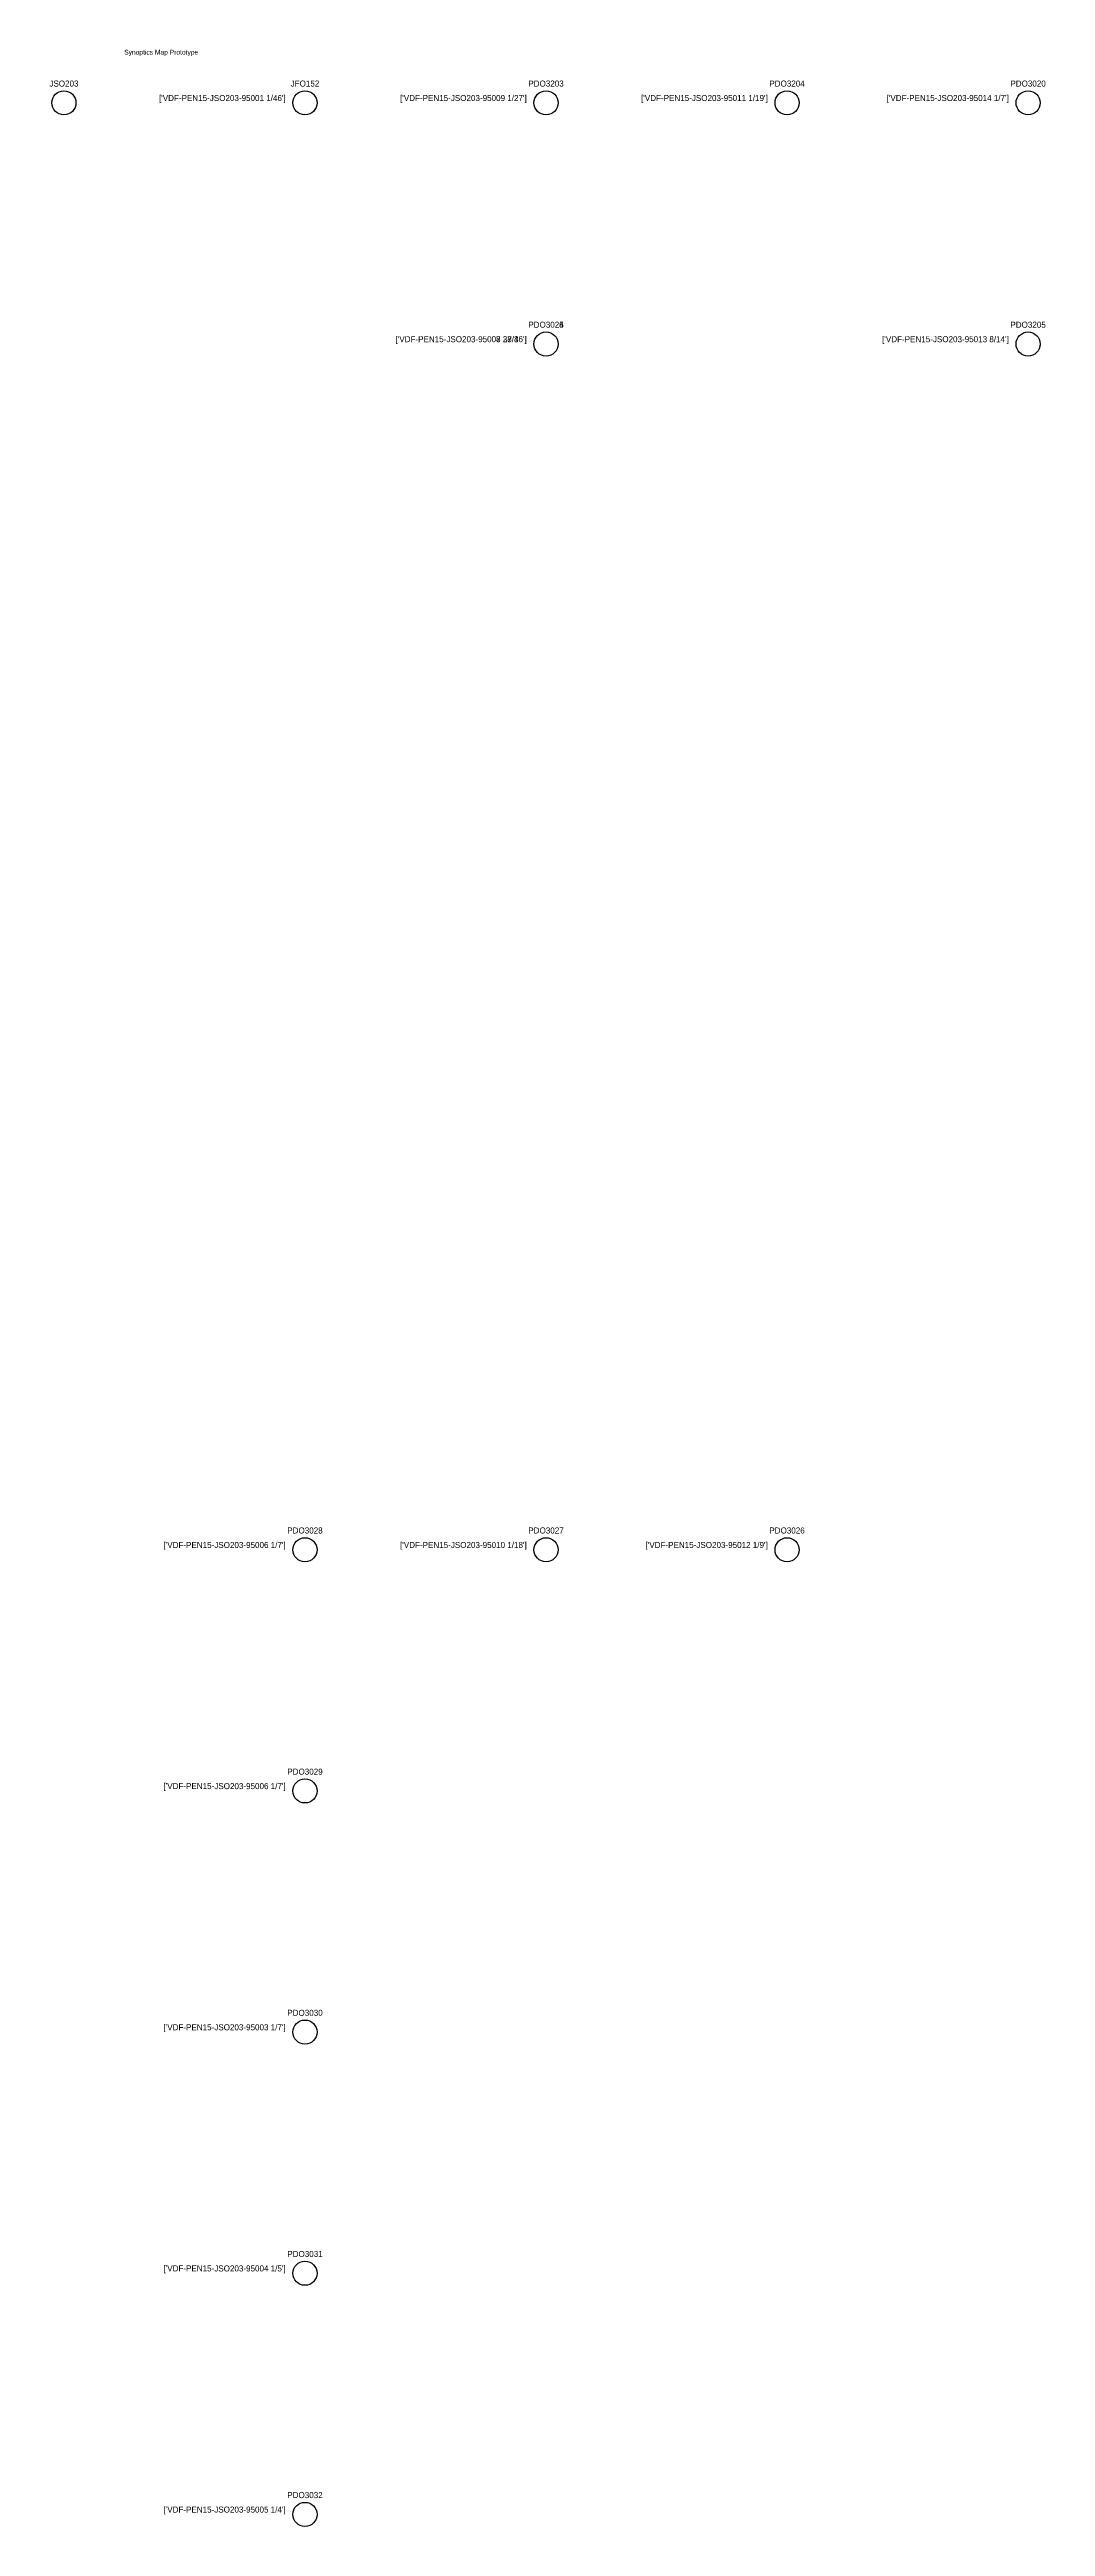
# Model space of a CAD drawing. Header units: metres. Extents: x -6 to 407, y -1005 to 22.
import ezdxf
from ezdxf.enums import TextEntityAlignment as Align

# ---------------------------------------------------------------- set-up
doc = ezdxf.new("R2010")
doc.units = ezdxf.units.M
doc.layers.add('SINOP_JSFO', color=30, linetype='Continuous')
doc.layers.add('SINOP_PDO', color=4, linetype='Continuous')

# ---------------------------------------------------------------- blocks, each defined once
blk = doc.blocks.new('JSO')
at = {"layer": 'SINOP_JSFO'}
blk.add_circle((0, 0), 0.5, dxfattribs=at)
blk = doc.blocks.new('PDO')
at = {"layer": 'SINOP_PDO'}
blk.add_circle((0, 0), 0.5, dxfattribs=at)
blk = doc.blocks.new('JFO')
at = {"layer": 'SINOP_JSFO'}
blk.add_circle((0, 0), 0.5, dxfattribs=at)

msp = doc.modelspace()

# ---------------------------------------------------------------- block references
at = {"layer": 'SINOP_JSFO'}
ref = msp.add_blockref('JSO', (0, 0), dxfattribs=dict(at, xscale=10, yscale=10))
ref.add_attrib('TIPO', 'JSO203', dxfattribs={"height": 2.5}).set_placement((0, 8), align=Align.MIDDLE_CENTER)
ref = msp.add_blockref('JFO', (100, 0), dxfattribs=dict(at, xscale=10, yscale=10))
ref.add_attrib('TIPO', 'JFO152', dxfattribs={"height": 2.5}).set_placement((100, 8), align=Align.MIDDLE_CENTER)
ref.add_attrib('CABO', "['VDF-PEN15-JSO203-95001 1/46']", dxfattribs={"height": 2.5}).set_placement((92, 0), align=Align.BOTTOM_RIGHT)
at = {"layer": 'SINOP_PDO'}
ref = msp.add_blockref('PDO', (200, 0), dxfattribs=dict(at, xscale=10, yscale=10))
ref.add_attrib('TIPO', 'PDO3203', dxfattribs={"height": 2.5}).set_placement((200, 8), align=Align.MIDDLE_CENTER)
ref.add_attrib('CABO', "['VDF-PEN15-JSO203-95009 1/27']", dxfattribs={"height": 2.5}).set_placement((192, 0), align=Align.BOTTOM_RIGHT)
ref = msp.add_blockref('PDO', (300, 0), dxfattribs=dict(at, xscale=10, yscale=10))
ref.add_attrib('TIPO', 'PDO3204', dxfattribs={"height": 2.5}).set_placement((300, 8), align=Align.MIDDLE_CENTER)
ref.add_attrib('CABO', "['VDF-PEN15-JSO203-95011 1/19']", dxfattribs={"height": 2.5}).set_placement((292, 0), align=Align.BOTTOM_RIGHT)
ref = msp.add_blockref('PDO', (400, 0), dxfattribs=dict(at, xscale=10, yscale=10))
ref.add_attrib('TIPO', 'PDO3020', dxfattribs={"height": 2.5}).set_placement((400, 8), align=Align.MIDDLE_CENTER)
ref.add_attrib('CABO', "['VDF-PEN15-JSO203-95014 1/7']", dxfattribs={"height": 2.5}).set_placement((392, 0), align=Align.BOTTOM_RIGHT)
ref = msp.add_blockref('PDO', (200, -100), dxfattribs=dict(at, xscale=10, yscale=10))
ref.add_attrib('TIPO', 'PDO3024', dxfattribs={"height": 2.5}).set_placement((200, -92), align=Align.MIDDLE_CENTER)
ref.add_attrib('CABO', "['VDF-PEN15-JSO203-95008 28/36']", dxfattribs={"height": 2.5}).set_placement((192, -100), align=Align.BOTTOM_RIGHT)
ref = msp.add_blockref('PDO', (200, -100), dxfattribs=dict(at, xscale=10, yscale=10))
ref.add_attrib('TIPO', 'PDO3025', dxfattribs={"height": 2.5}).set_placement((200, -92), align=Align.MIDDLE_CENTER)
ref.add_attrib('CABO', "['VDF-PEN15-JSO203-95007 37/46']", dxfattribs={"height": 2.5}).set_placement((192, -100), align=Align.BOTTOM_RIGHT)
ref = msp.add_blockref('PDO', (400, -100), dxfattribs=dict(at, xscale=10, yscale=10))
ref.add_attrib('TIPO', 'PDO3205', dxfattribs={"height": 2.5}).set_placement((400, -92), align=Align.MIDDLE_CENTER)
ref.add_attrib('CABO', "['VDF-PEN15-JSO203-95013 8/14']", dxfattribs={"height": 2.5}).set_placement((392, -100), align=Align.BOTTOM_RIGHT)
ref = msp.add_blockref('PDO', (100, -600), dxfattribs=dict(at, xscale=10, yscale=10))
ref.add_attrib('TIPO', 'PDO3028', dxfattribs={"height": 2.5}).set_placement((100, -592), align=Align.MIDDLE_CENTER)
ref.add_attrib('CABO', "['VDF-PEN15-JSO203-95006 1/7']", dxfattribs={"height": 2.5}).set_placement((92, -600), align=Align.BOTTOM_RIGHT)
ref = msp.add_blockref('PDO', (200, -600), dxfattribs=dict(at, xscale=10, yscale=10))
ref.add_attrib('TIPO', 'PDO3027', dxfattribs={"height": 2.5}).set_placement((200, -592), align=Align.MIDDLE_CENTER)
ref.add_attrib('CABO', "['VDF-PEN15-JSO203-95010 1/18']", dxfattribs={"height": 2.5}).set_placement((192, -600), align=Align.BOTTOM_RIGHT)
ref = msp.add_blockref('PDO', (300, -600), dxfattribs=dict(at, xscale=10, yscale=10))
ref.add_attrib('TIPO', 'PDO3026', dxfattribs={"height": 2.5}).set_placement((300, -592), align=Align.MIDDLE_CENTER)
ref.add_attrib('CABO', "['VDF-PEN15-JSO203-95012 1/9']", dxfattribs={"height": 2.5}).set_placement((292, -600), align=Align.BOTTOM_RIGHT)
ref = msp.add_blockref('PDO', (100, -700), dxfattribs=dict(at, xscale=10, yscale=10))
ref.add_attrib('TIPO', 'PDO3029', dxfattribs={"height": 2.5}).set_placement((100, -692), align=Align.MIDDLE_CENTER)
ref.add_attrib('CABO', "['VDF-PEN15-JSO203-95006 1/7']", dxfattribs={"height": 2.5}).set_placement((92, -700), align=Align.BOTTOM_RIGHT)
ref = msp.add_blockref('PDO', (100, -800), dxfattribs=dict(at, xscale=10, yscale=10))
ref.add_attrib('TIPO', 'PDO3030', dxfattribs={"height": 2.5}).set_placement((100, -792), align=Align.MIDDLE_CENTER)
ref.add_attrib('CABO', "['VDF-PEN15-JSO203-95003 1/7']", dxfattribs={"height": 2.5}).set_placement((92, -800), align=Align.BOTTOM_RIGHT)
ref = msp.add_blockref('PDO', (100, -900), dxfattribs=dict(at, xscale=10, yscale=10))
ref.add_attrib('TIPO', 'PDO3031', dxfattribs={"height": 2.5}).set_placement((100, -892), align=Align.MIDDLE_CENTER)
ref.add_attrib('CABO', "['VDF-PEN15-JSO203-95004 1/5']", dxfattribs={"height": 2.5}).set_placement((92, -900), align=Align.BOTTOM_RIGHT)
ref = msp.add_blockref('PDO', (100, -1000), dxfattribs=dict(at, xscale=10, yscale=10))
ref.add_attrib('TIPO', 'PDO3032', dxfattribs={"height": 2.5}).set_placement((100, -992), align=Align.MIDDLE_CENTER)
ref.add_attrib('CABO', "['VDF-PEN15-JSO203-95005 1/4']", dxfattribs={"height": 2.5}).set_placement((92, -1000), align=Align.BOTTOM_RIGHT)

# ---------------------------------------------------------------- texts
msp.add_text('Synoptics Map Prototype', height=2).set_placement((25, 20))

doc.saveas('drawing.dxf')
